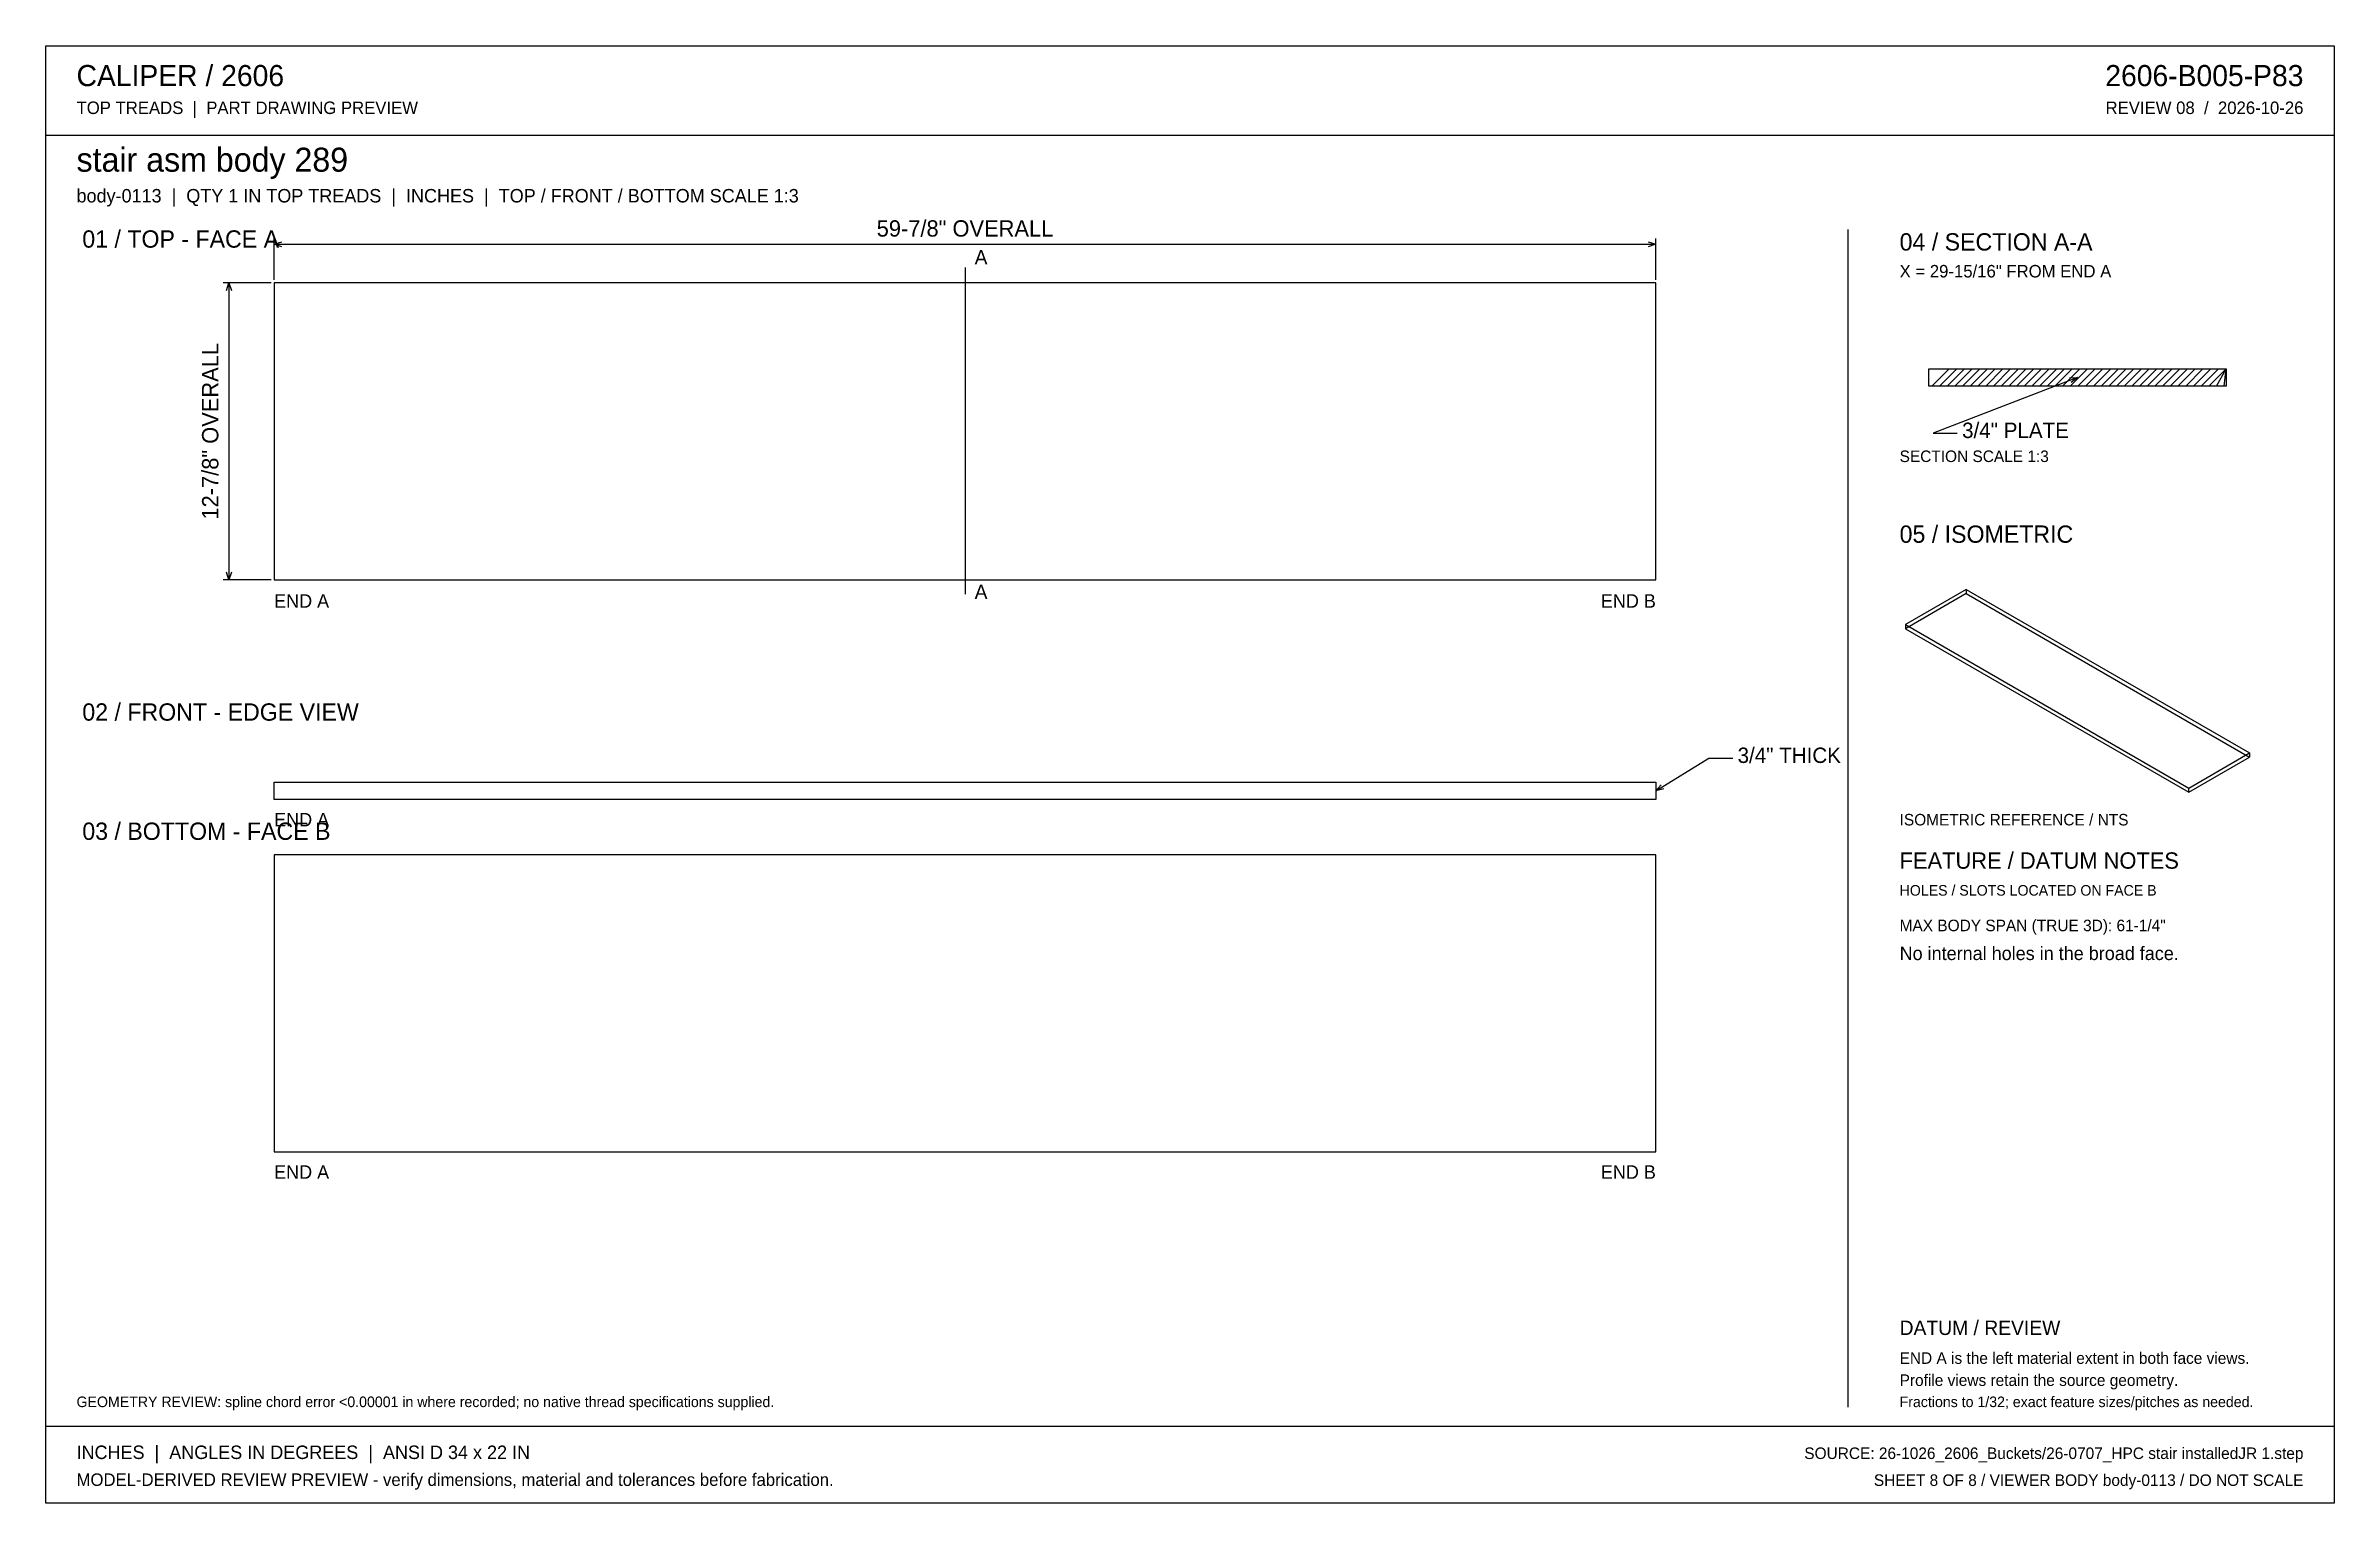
# Model space of a CAD drawing. Header units: inches. Extents: x 1.4 to 100.6, y 1.4 to 64.6.
import ezdxf
from ezdxf.enums import TextEntityAlignment as Align

# ---------------------------------------------------------------- set-up
doc = ezdxf.new("R2010")
doc.units = ezdxf.units.IN
doc.header["$MEASUREMENT"] = 0

msp = doc.modelspace()

# ---------------------------------------------------------------- linework, layer by layer
at = {"layer": 'ANNOTATION'}
for p, q in [((11.312, 54.438), (11.312, 56.229)), ((11.312, 55.979), (11.646, 56.083)), ((11.312, 55.979), (71.188, 55.979)), ((11.646, 55.875), (11.312, 55.979)), ((70.854, 56.083), (71.188, 55.979)), ((71.188, 55.979), (70.854, 55.875)), ((71.188, 54.438), (71.188, 56.229)), ((41.25, 54.979), (41.25, 40.812)), ((11.187, 54.312), (9.104, 54.312)), ((9.25, 53.979), (9.354, 54.312)), ((9.354, 54.312), (9.354, 41.438)), ((9.354, 54.312), (9.458, 53.979)), ((89.458, 50.208), (83.208, 47.792)), ((89.11, 50.185), (89.458, 50.208)), ((89.458, 50.208), (89.185, 49.991)), ((83.208, 47.792), (84.25, 47.792)), ((9.354, 41.438), (9.25, 41.771)), ((9.458, 41.771), (9.354, 41.438)), ((11.187, 41.438), (9.104, 41.438)), ((71.188, 32.292), (73.479, 33.708)), ((73.479, 33.708), (74.521, 33.708)), ((71.188, 32.292), (71.416, 32.556)), ((71.526, 32.378), (71.188, 32.292))]:
    msp.add_line(p, q, dxfattribs=at)
at = {"layer": 'OUTLINE'}
for p, q in [((1.417, 64.583), (100.583, 64.583)), ((1.417, 1.417), (1.417, 64.583)), ((100.583, 64.583), (100.583, 1.417)), ((1.417, 60.708), (100.583, 60.708)), ((79.5, 56.625), (79.5, 5.583)), ((11.312, 54.312), (11.312, 41.438)), ((71.188, 54.312), (11.312, 54.312)), ((71.188, 41.438), (71.188, 54.312)), ((83.021, 50.583), (95.896, 50.583)), ((83.021, 49.833), (83.021, 50.583)), ((83.146, 49.833), (83.896, 50.583)), ((83.479, 49.833), (84.229, 50.583)), ((83.812, 49.833), (84.562, 50.583)), ((84.146, 49.833), (84.896, 50.583)), ((84.479, 49.833), (85.229, 50.583)), ((84.812, 49.833), (85.562, 50.583)), ((85.146, 49.833), (85.896, 50.583)), ((85.479, 49.833), (86.229, 50.583)), ((85.812, 49.833), (86.562, 50.583)), ((86.146, 49.833), (86.896, 50.583)), ((86.479, 49.833), (87.229, 50.583)), ((86.812, 49.833), (87.562, 50.583)), ((87.146, 49.833), (87.896, 50.583)), ((87.479, 49.833), (88.229, 50.583)), ((87.812, 49.833), (88.562, 50.583)), ((88.146, 49.833), (88.896, 50.583)), ((88.479, 49.833), (89.229, 50.583)), ((88.812, 49.833), (89.562, 50.583)), ((89.146, 49.833), (89.896, 50.583)), ((89.479, 49.833), (90.229, 50.583)), ((89.812, 49.833), (90.562, 50.583)), ((90.146, 49.833), (90.896, 50.583)), ((90.479, 49.833), (91.229, 50.583)), ((90.812, 49.833), (91.562, 50.583)), ((91.146, 49.833), (91.896, 50.583)), ((91.479, 49.833), (92.229, 50.583)), ((91.812, 49.833), (92.562, 50.583)), ((92.146, 49.833), (92.896, 50.583)), ((92.479, 49.833), (93.229, 50.583)), ((92.812, 49.833), (93.562, 50.583)), ((93.146, 49.833), (93.896, 50.583)), ((93.479, 49.833), (94.229, 50.583)), ((93.812, 49.833), (94.562, 50.583)), ((94.146, 49.833), (94.896, 50.583)), ((94.479, 49.833), (95.229, 50.583)), ((94.812, 49.833), (95.562, 50.583)), ((95.146, 49.833), (95.896, 50.583)), ((95.479, 49.833), (95.896, 50.583)), ((95.812, 49.833), (95.896, 50.583)), ((95.896, 50.583), (95.896, 49.833)), ((95.896, 49.833), (83.021, 49.833)), ((11.312, 41.438), (71.188, 41.438)), ((84.64, 41.02), (82, 39.496)), ((84.64, 40.842), (82, 39.318)), ((84.64, 41.02), (96.917, 33.932)), ((84.64, 41.02), (84.64, 40.842)), ((84.64, 40.842), (96.917, 33.754)), ((82, 39.496), (94.277, 32.408)), ((82, 39.496), (82, 39.318)), ((82, 39.318), (94.277, 32.23)), ((94.277, 32.408), (96.917, 33.932)), ((94.277, 32.23), (96.917, 33.754)), ((96.917, 33.932), (96.917, 33.754)), ((11.312, 32.667), (71.188, 32.667)), ((11.312, 31.917), (11.312, 32.667)), ((71.188, 31.917), (11.312, 31.917)), ((71.188, 32.667), (71.188, 31.917)), ((94.277, 32.23), (94.277, 32.408)), ((71.188, 29.521), (11.312, 29.521)), ((11.312, 29.521), (11.312, 16.646)), ((71.188, 16.646), (71.188, 29.521)), ((11.312, 16.646), (71.188, 16.646)), ((1.417, 4.75), (100.583, 4.75)), ((100.583, 1.417), (1.417, 1.417))]:
    msp.add_line(p, q, dxfattribs=at)

# ---------------------------------------------------------------- texts
at = {"layer": 'ANNOTATION'}
for s, height, p in [('CALIPER / 2606', 0.91667, (2.75, 62.833)), ('TOP TREADS  |  PART DRAWING PREVIEW', 0.54167, (2.75, 61.625)), ('stair asm body 289', 1.04167, (2.75, 59.125)), ('body-0113  |  QTY 1 IN TOP TREADS  |  INCHES  |  TOP / FRONT / BOTTOM SCALE 1:3', 0.58333, (2.75, 57.792)), ('01 / TOP - FACE A', 0.75, (3, 55.833)), ('A', 0.625, (41.667, 55.104)), ('04 / SECTION A-A', 0.75, (81.75, 55.708)), ('X = 29-15/16" FROM END A', 0.54167, (81.75, 54.542)), ('3/4" PLATE', 0.6667, (84.458, 47.583)), ('SECTION SCALE 1:3', 0.5, (81.75, 46.542)), ('05 / ISOMETRIC', 0.75, (81.75, 43.042)), ('END A', 0.5833, (11.312, 40.229)), ('A', 0.625, (41.667, 40.604)), ('02 / FRONT - EDGE VIEW', 0.75, (3, 35.333)), ('3/4" THICK', 0.6667, (74.729, 33.5)), ('03 / BOTTOM - FACE B', 0.75, (3, 30.167)), ('END A', 0.5833, (11.312, 30.75)), ('ISOMETRIC REFERENCE / NTS', 0.5, (81.75, 30.792)), ('FEATURE / DATUM NOTES', 0.70833, (81.75, 28.917)), ('HOLES / SLOTS LOCATED ON FACE B', 0.45833, (81.75, 27.75)), ('MAX BODY SPAN (TRUE 3D): 61-1/4"', 0.5, (81.75, 26.208)), ('No internal holes in the broad face.', 0.58333, (81.75, 24.958)), ('END A', 0.5833, (11.312, 15.479)), ('DATUM / REVIEW', 0.625, (81.75, 8.708)), ('END A is the left material extent in both face views.', 0.5, (81.75, 7.458)), ('Profile views retain the source geometry.', 0.5, (81.75, 6.5)), ('GEOMETRY REVIEW: spline chord error <0.00001 in where recorded; no native thread specifications supplied.', 0.458333, (2.75, 5.583)), ('Fractions to 1/32; exact feature sizes/pitches as needed.', 0.45833, (81.75, 5.583)), ('INCHES  |  ANGLES IN DEGREES  |  ANSI D 34 x 22 IN', 0.58333, (2.75, 3.333)), ('MODEL-DERIVED REVIEW PREVIEW - verify dimensions, material and tolerances before fabrication.', 0.54167, (2.75, 2.167))]:
    msp.add_text(s, height=height, dxfattribs=at).set_placement(p)
for s, height, p in [('2606-B005-P83', 0.91667, (99.25, 62.833)), ('REVIEW 08  /  2026-10-26', 0.54167, (99.25, 61.625)), ('END B', 0.5833, (71.188, 40.229)), ('END B', 0.5833, (71.188, 15.479)), ('SOURCE: 26-1026_2606_Buckets/26-0707_HPC stair installedJR 1.step', 0.5, (99.25, 3.333)), ('SHEET 8 OF 8 / VIEWER BODY body-0113 / DO NOT SCALE', 0.5, (99.25, 2.167))]:
    msp.add_text(s, height=height, dxfattribs=at).set_placement(p, align=Align.RIGHT)
msp.add_text('59-7/8" OVERALL', height=0.70833, dxfattribs=at).set_placement((41.25, 56.312), align=Align.CENTER)
msp.add_text('12-7/8" OVERALL', height=0.70833, rotation=90, dxfattribs=at).set_placement((8.896, 47.875), align=Align.CENTER)

doc.saveas('drawing.dxf')
